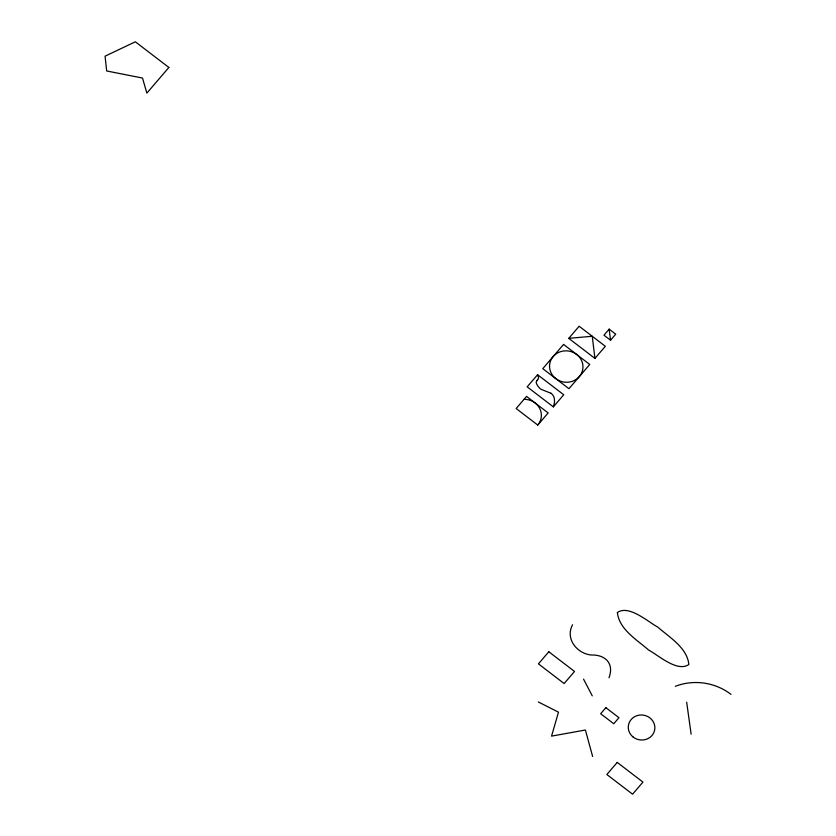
<?xml version="1.0" encoding="UTF-8"?>
<svg xmlns="http://www.w3.org/2000/svg" width="836" height="836" viewBox="0 0 836 836"><rect width="100%" height="100%" fill="white"/><g stroke="black" fill="none" stroke-linecap="round" stroke-linejoin="round"><path stroke-width="1.25" d="M609.026 677.756C614.45 663.115 605.003 654.536 591.062 654.996C576.861 653.501 565.021 638.62 572.566 624.785M553.359 406.881L563.746 394.759L537.569 374.727L527.171 386.838L553.359 406.881L554.54 402.2L554.341 398.532A10.534 9.875 8.9 0 0 553.474 396.17L553.254 395.762A8.621 8.088 8.9 0 0 550.966 393.244M536.806 380.808L536.419 381.54A2.759 2.592 8.9 0 0 536.284 382.878L536.733 384.121A17.169 16.103 8.9 0 0 539.335 387.81L539.659 388.186A6.876 6.448 8.9 0 0 541.477 389.482L550.966 393.244M537.673 379.659L538.614 377.924L537.569 374.727M568.752 338.361L579.149 326.239L605.327 346.282L594.939 358.404L568.752 338.361L592.243 336.26L594.939 358.404M609.183 329.154L603.979 335.215L610.531 340.221L615.724 334.16L609.183 329.154L610.531 340.221M537.757 425.064L548.155 412.942L526.544 396.4L516.157 408.522L537.757 425.064A16.741 15.696 8.9 0 0 539.586 408.219A16.741 15.696 8.9 0 0 524.047 399.315M538.3 701.958L558.479 712.167L551.561 736.119L585.399 730.006L592.63 756.475M583.559 679.156L592.264 695.855M686.669 702.198L691.132 734.227M536.796 380.798A13.689 12.843 8.9 0 1 537.684 379.659M675.342 686.304A54.768 51.372 8.9 0 1 730.936 694.319M617.386 612.506C619.068 629.268 636.781 639.686 648.537 649.959C658.632 655.455 677.338 672.468 688.864 664.515C687.171 647.743 669.469 637.335 657.702 627.063C647.607 621.566 628.912 604.543 617.386 612.506M168.872 67.455L146.875 93.109L142.496 78.051L106.684 70.966L105.064 56.179L135.348 41.8L168.872 67.455M563.558 344.422L542.773 368.666L568.95 388.698L589.735 364.465L563.558 344.422M548.803 651.756L538.426 663.857L564.143 683.545L574.52 671.444L548.803 651.756M605.86 707.674L600.666 713.735L613.76 723.757L618.953 717.696L605.86 707.674M617.229 762.411L606.852 774.512L632.57 794.2L642.947 782.099L617.229 762.411M555.553 378.436A16.741 15.696 8.9 0 0 582.723 369.543A16.741 15.696 8.9 0 0 560.486 351.695A16.741 15.696 8.9 0 0 555.553 378.436M633.04 736.965A13.334 12.509 8.9 0 0 654.682 729.891A13.334 12.509 8.9 0 0 636.969 715.668A13.334 12.509 8.9 0 0 633.04 736.965"/></g></svg>
